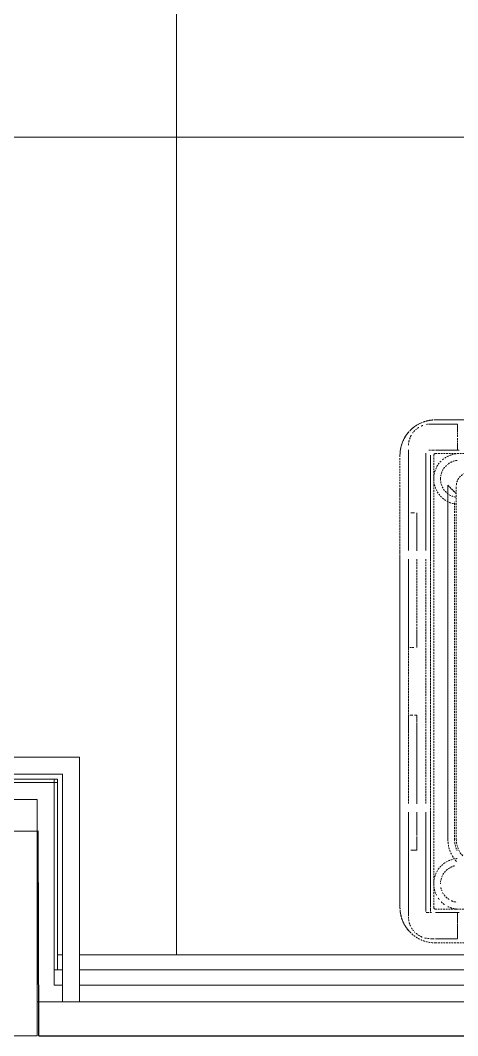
# Model space of a CAD drawing. Header units: millimetres. Extents: x -11798 to 72626, y -32713 to 44110.
# Drawn here: x 7530 to 7789, y 8758 to 9360 of the extents above; entities that cross this region are included whole.
import ezdxf

# ---------------------------------------------------------------- set-up
doc = ezdxf.new("R2010")
doc.units = ezdxf.units.MM
doc.linetypes.add('200_ШТРИХ_ш1п0_6_', pattern=[1.6, 1, -0.6])
for name, color, linetype, lineweight in [('Перекрытие штриховка', 7, 'Continuous', 18), ('Сантехника', 7, 'Continuous', 18), ('Стены несущие', 7, 'Continuous', 30), ('Стены отделка', 7, 'Continuous', 30), ('Стены штриховка', 7, 'Continuous', 9)]:
    doc.layers.add(name, color=color, linetype=linetype, lineweight=lineweight)

# ---------------------------------------------------------------- blocks, each defined once
blk = doc.blocks.new('Reece_Tap_Wolfen_Drinking-Fountain - 10 L_Stainless Steel-7189108-План полов 3-го этажа')
at = {"layer": 'Сантехника', "color": 253, "linetype": '200_ШТРИХ_ш1п0_6_', "true_color": 0xa3a3a3}
for p, q in [((-136.99, 152.5), (-121, 152.5)), ((-121, 152.17), (-121, 149.14)), ((-121, 148.94), (-121, 145)), ((-121, 144.13), (-121, 140.18)), ((-121, 139.93), (-121, 137)), ((-149.99, 137.24), (-149.99, 100)), ((-139.73, 77.53), (-139.73, 135.18)), ((-137, 77.6), (-137, 134)), ((-134.51, 137), (-136.37, 137)), ((-136.37, 137), (-134.51, 137)), ((-135, -134), (-135, 134)), ((-135, -134), (-135, 134)), ((-121, 137), (-134, 137)), ((-134, 135), (134, 135)), ((-134, 135), (134, 135)), ((-121, 137), (-120, 137)), ((-155, 110), (-155, 77.6)), ((-149.99, 90.37), (-149.99, 100)), ((-149.99, 77.6), (-149.99, 100)), ((-148.53, 100), (-146.43, 100)), ((-149.99, 90.37), (-149.99, 77.6)), ((-155, 78), (-155, 77.12)), ((-155, 78), (-155, 75)), ((-155, 77.12), (-155, 76.5)), ((-155, 76.5), (-155, 74.22)), ((-155, 75), (-155, 74.22)), ((-155, 74.22), (-155, 72)), ((-155, 74.22), (-155, 72)), ((-155, 72.4), (-155, -72.4)), ((-149.99, 72.53), (-149.99, 29.63)), ((-149.99, 20), (-149.99, 72.53)), ((-139.73, -72.47), (-139.73, 72.4)), ((-137, -72.4), (-137, 72.4)), ((-149.99, 20), (-149.99, 29.63)), ((-149.99, 20), (-149.99, -20)), ((-146.76, 20), (-149.14, 20)), ((-149.99, -72.4), (-149.99, -20)), ((-149.99, -29.63), (-149.99, -20)), ((-147.38, -20), (-149.14, -20)), ((-145, -20), (-146.43, -20)), ((-149.99, -29.63), (-149.99, -72.4)), ((-155, -72), (-155, -78)), ((-155, -72), (-155, -72.4)), ((-155, -72.4), (-155, -78)), ((-155, -77.6), (-155, -110)), ((-149.99, -100), (-149.99, -77.47)), ((-149.99, -77.47), (-149.99, -90.37)), ((-139.73, -135.2), (-139.73, -77.6)), ((-137, -134), (-137, -77.6)), ((-149.99, -100), (-149.99, -90.37)), ((-149.99, -100), (-149.99, -138.97)), ((-148.62, -100), (-145, -100)), ((134, -135), (-134, -135)), ((134, -135), (-134, -135)), ((-134, -137), (-121, -137)), ((-121, -137), (-121, -140.18)), ((-120, -137), (-121, -137)), ((-121, -140.41), (-121, -145)), ((-121, -145.2), (-121, -149.14)), ((-121, -149.3), (-121, -152.32)), ((-134.7, -152.5), (-136.99, -152.5)), ((-121, -152.5), (-134, -152.5))]:
    blk.add_line(p, q, dxfattribs=at)
at = {"layer": 'Сантехника', "color": 251, "linetype": '200_ШТРИХ_ш1п0_6_', "true_color": 0x666666}
for p, q in [((-121, 152.5), (-136.99, 152.5)), ((-110, 155), (-134, 155)), ((-121, 149.14), (-121, 152.17)), ((-121, 145), (-121, 148.94)), ((-121, 140.18), (-121, 144.13)), ((-121, 137), (-121, 139.93)), ((-155, 134), (-155, 110)), ((-149.99, 77.6), (-149.99, 137.24)), ((-139.73, 135.18), (-139.73, 77.53)), ((-137.85, 137), (-136.37, 137)), ((-137, 134), (-137, 77.6)), ((-134.51, 137), (-136.37, 137)), ((-134, 137), (-121, 137)), ((-120, 137), (-121, 137)), ((-121.62, 111.24), (-126.62, 116.23)), ((-126.62, 116.23), (-121.62, 111.24)), ((-126.62, 115.75), (-126.62, -93.79)), ((-126.62, -93.79), (-126.62, 115.75)), ((-155, 114), (-155, 110)), ((-155, 114), (-155, 110)), ((-155, -110), (-155, 110)), ((-155, 110), (-155, -110)), ((-122.62, -93.79), (-122.62, 106.48)), ((-122.62, -93.79), (-122.62, 106.48)), ((-149.99, -72.4), (-149.99, 72.53)), ((-139.73, 72.4), (-139.73, -72.47)), ((-137, 78), (-137, 77.12)), ((-137, 78), (-137, 72)), ((-137, 77.12), (-137, 76.5)), ((-137, 76.5), (-137, 75.78)), ((-137, 75.78), (-137, 75)), ((-137, 75), (-137, 74.22)), ((-137, 74.22), (-137, 73.5)), ((-137, 73.5), (-137, 72.88)), ((-137, 72.88), (-137, 72.4)), ((-137, 72.4), (-137, 72.1)), ((-137, 72.4), (-137, -72.4)), ((-137, 72.1), (-137, 72)), ((-137, -72), (-137, -78)), ((-137, -72), (-137, -76.5)), ((-149.99, -138.97), (-149.99, -77.47)), ((-139.73, -77.6), (-139.73, -135.2)), ((-137, -76.5), (-137, -77.12)), ((-137, -77.12), (-137, -78)), ((-137, -77.6), (-137, -134)), ((-155, -110), (-155, -114)), ((-155, -110), (-155, -114)), ((-155, -110), (-155, -134)), ((-139.73, -136.37), (-139.73, -135.2)), ((-139.48, -137), (-137.88, -137)), ((-136.38, -137), (-137.88, -137)), ((-137, -136.37), (-137, -134.51)), ((-121, -137), (-134, -137)), ((-121, -140.18), (-121, -137)), ((-121, -137), (-120, -137)), ((-121, -145), (-121, -140.41)), ((-121, -149.14), (-121, -145.2)), ((-121, -152.32), (-121, -149.3)), ((-136.99, -152.5), (-134.7, -152.5)), ((-134, -152.5), (-121, -152.5)), ((-134, -155), (-110, -155))]:
    blk.add_line(p, q, dxfattribs=at)
at = {"layer": 'Сантехника', "linetype": '200_ШТРИХ_ш1п0_6_'}
for p, q in [((134, 155), (-134, 155)), ((-155, 134), (-155, -134)), ((-136.37, 137), (-134.51, 137)), ((-121.62, -93.79), (-121.62, 115.75)), ((-139.73, -135.2), (-139.73, -136.37)), ((-137.88, -137), (-139.48, -137)), ((-137, -134.51), (-137, -136.37)), ((-134, -155), (134, -155))]:
    blk.add_line(p, q, dxfattribs=at)
at = {"layer": 'Сантехника', "color": 9, "linetype": '200_ШТРИХ_ш1п0_6_', "true_color": 0xc7c7c7}
for p, q in [((-121, 137), (-134, 137)), ((-134, 137), (-121, 137)), ((-149.99, 90.37), (-149.99, 100)), ((-149.99, 77.6), (-149.99, 100)), ((-148.53, 100), (-146.43, 100)), ((-145, 100), (-145, 77.39)), ((-145, 100), (-145, 98.72)), ((-145, 98.72), (-145, 95)), ((-149.99, 90.37), (-149.99, 77.6)), ((-145, 95), (-145, 92.74)), ((-145, 92.74), (-145, 90.37)), ((-145, 77.39), (-145, 90.37)), ((-149.99, 72.53), (-149.99, 29.63)), ((-149.99, 20), (-149.99, 72.53)), ((-145, 72.4), (-145, 20)), ((-145, 29.63), (-145, 72.4)), ((-149.99, 20), (-149.99, 29.63)), ((-145, 29.63), (-145, 27.26)), ((-145, 27.26), (-145, 22.98)), ((-146.76, 20), (-149.14, 20)), ((-145, 22.98), (-145, 21.28)), ((-145, 21.28), (-145, 20)), ((-149.99, -72.4), (-149.99, -20)), ((-149.99, -29.63), (-149.99, -20)), ((-147.38, -20), (-149.14, -20)), ((-145, -20), (-146.43, -20)), ((-145, -20), (-145, -25)), ((-145, -20), (-145, -72.61)), ((-149.99, -29.63), (-149.99, -72.4)), ((-145, -25), (-145, -29.63)), ((-145, -72.61), (-145, -29.63)), ((-149.99, -100), (-149.99, -77.47)), ((-149.99, -77.47), (-149.99, -90.37)), ((-145, -90.37), (-145, -77.6)), ((-145, -77.6), (-145, -100)), ((-149.99, -100), (-149.99, -90.37)), ((-145, -90.37), (-145, -92.74)), ((-145, -92.74), (-145, -95)), ((-145, -95), (-145, -97.02)), ((-148.62, -100), (-145, -100)), ((-145, -97.02), (-145, -98.72)), ((-145, -98.72), (-145, -100)), ((-134, -137), (-121, -137)), ((-121, -137), (-134, -137))]:
    blk.add_line(p, q, dxfattribs=at)
at = {"layer": 'Сантехника', "color": 7, "linetype": '200_ШТРИХ_ш1п0_6_', "true_color": 0xfdfdfd}
for p, q in [((-149.99, 77.6), (-149.99, 100)), ((-149.99, 95), (-149.99, 100)), ((-149.99, 90.37), (-149.99, 100)), ((-149.99, 77.6), (-149.99, 100)), ((-149.99, 98.72), (-149.99, 100)), ((-149.99, 77.6), (-149.99, 100)), ((-149.99, 90.37), (-149.99, 100)), ((-149.99, 77.6), (-149.99, 100)), ((-149.99, 98.72), (-149.99, 100)), ((-149.99, 77.6), (-149.99, 100)), ((-149.99, 98.72), (-149.99, 100)), ((-149.99, 77.6), (-149.99, 100)), ((-149.99, 90.37), (-149.99, 100)), ((-149.99, 77.6), (-149.99, 100)), ((-149.99, 90.37), (-149.99, 100)), ((-149.99, 77.6), (-149.99, 100)), ((-149.99, 100), (-149.99, 77.6)), ((-149.99, 97.02), (-149.99, 98.72)), ((-149.99, 90.37), (-149.99, 98.72)), ((-149.99, 95), (-149.99, 98.72)), ((-149.99, 90.37), (-149.99, 97.02)), ((-146.43, 100), (-148.53, 100)), ((-148.53, 100), (-146.43, 100)), ((-148.53, 100), (-146.43, 100)), ((-148.53, 100), (-146.43, 100)), ((-148.53, 100), (-146.43, 100)), ((-148.53, 100), (-146.43, 100)), ((-148.53, 100), (-146.43, 100)), ((-148.53, 100), (-146.43, 100)), ((-145, 100), (-145, 77.39)), ((-145, 100), (-145, 90.37)), ((-145, 100), (-145, 77.39)), ((-145, 100), (-145, 90.37)), ((-145, 100), (-145, 77.39)), ((-145, 100), (-145, 90.37)), ((-145, 100), (-145, 77.39)), ((-145, 100), (-145, 97.02)), ((-145, 100), (-145, 77.39)), ((-145, 100), (-145, 98.72)), ((-145, 100), (-145, 77.39)), ((-145, 100), (-145, 97.02)), ((-145, 100), (-145, 77.39)), ((-145, 100), (-145, 90.37)), ((-145, 100), (-145, 77.39)), ((-145, 100), (-145, 97.02)), ((-145, 100), (-145, 77.39)), ((-145, 100), (-145, 90.37)), ((-145, 98.72), (-145, 95)), ((-145, 97.02), (-145, 90.37)), ((-145, 97.02), (-145, 95)), ((-145, 97.02), (-145, 95)), ((-149.99, 90.37), (-149.99, 95)), ((-149.99, 90.37), (-149.99, 95)), ((-149.99, 90.37), (-149.99, 77.6)), ((-149.99, 90.37), (-149.99, 77.6)), ((-149.99, 90.37), (-149.99, 77.6)), ((-149.99, 90.37), (-149.99, 77.6)), ((-149.99, 90.37), (-149.99, 77.6)), ((-149.99, 90.37), (-149.99, 77.6)), ((-149.99, 90.37), (-149.99, 77.6)), ((-149.99, 90.37), (-149.99, 77.6)), ((-145, 95), (-145, 90.37)), ((-145, 95), (-145, 90.37)), ((-145, 95), (-145, 92.74)), ((-145, 92.74), (-145, 90.37)), ((-145, 77.39), (-145, 90.37)), ((-145, 77.39), (-145, 90.37)), ((-145, 77.39), (-145, 90.37)), ((-145, 77.39), (-145, 90.37)), ((-145, 77.39), (-145, 90.37)), ((-145, 77.39), (-145, 90.37)), ((-145, 77.39), (-145, 90.37)), ((-145, 77.39), (-145, 90.37)), ((-145, 77.39), (-145, 90.37)), ((-149.99, 20), (-149.99, 72.53)), ((-149.99, 72.53), (-149.99, 29.63)), ((-149.99, 72.53), (-149.99, 29.63)), ((-149.99, 20), (-149.99, 72.53)), ((-149.99, 72.53), (-149.99, 29.63)), ((-149.99, 20), (-149.99, 72.53)), ((-149.99, 72.53), (-149.99, 29.63)), ((-149.99, 20), (-149.99, 72.53)), ((-149.99, 72.53), (-149.99, 29.63)), ((-149.99, 20), (-149.99, 72.53)), ((-149.99, 72.53), (-149.99, 29.63)), ((-149.99, 20), (-149.99, 72.53)), ((-149.99, 72.53), (-149.99, 29.63)), ((-149.99, 20), (-149.99, 72.53)), ((-149.99, 72.53), (-149.99, 29.63)), ((-149.99, 20), (-149.99, 72.53)), ((-149.99, 72.53), (-149.99, 20)), ((-145, 72.4), (-145, 20)), ((-145, 29.63), (-145, 72.4)), ((-145, 72.4), (-145, 20)), ((-145, 29.63), (-145, 72.4)), ((-145, 72.4), (-145, 20)), ((-145, 29.63), (-145, 72.4)), ((-145, 72.4), (-145, 20)), ((-145, 29.63), (-145, 72.4)), ((-145, 72.4), (-145, 20)), ((-145, 29.63), (-145, 72.4)), ((-145, 72.4), (-145, 20)), ((-145, 29.63), (-145, 72.4)), ((-145, 72.4), (-145, 20)), ((-145, 29.63), (-145, 72.4)), ((-145, 72.4), (-145, 20)), ((-145, 29.63), (-145, 72.4)), ((-145, 72.4), (-145, 20)), ((-145, 29.63), (-145, 72.4)), ((-149.99, 27.26), (-149.99, 29.63)), ((-149.99, 20), (-149.99, 29.63)), ((-149.99, 21.28), (-149.99, 29.63)), ((-149.99, 21.28), (-149.99, 29.63)), ((-149.99, 22.98), (-149.99, 29.63)), ((-149.99, 22.98), (-149.99, 29.63)), ((-149.99, 20), (-149.99, 29.63)), ((-149.99, 20), (-149.99, 29.63)), ((-149.99, 21.28), (-149.99, 27.26)), ((-145, 29.63), (-145, 20)), ((-145, 29.63), (-145, 20)), ((-145, 29.63), (-145, 20)), ((-145, 29.63), (-145, 27.26)), ((-145, 29.63), (-145, 27.26)), ((-145, 29.63), (-145, 25)), ((-145, 29.63), (-145, 20)), ((-145, 29.63), (-145, 22.98)), ((-145, 29.63), (-145, 20)), ((-145, 27.26), (-145, 21.28)), ((-145, 27.26), (-145, 22.98)), ((-145, 25), (-145, 20)), ((-149.99, 20), (-149.99, 22.98)), ((-149.99, 21.28), (-149.99, 22.98)), ((-149.99, 20), (-149.99, 21.28)), ((-149.99, 20), (-149.99, 21.28)), ((-149.99, 20), (-149.99, 21.28)), ((-149.99, 20), (-149.99, 21.28)), ((-149.14, 20), (-146.76, 20)), ((-146.76, 20), (-149.14, 20)), ((-146.76, 20), (-149.14, 20)), ((-146.76, 20), (-149.14, 20)), ((-146.76, 20), (-149.14, 20)), ((-146.76, 20), (-149.14, 20)), ((-146.76, 20), (-149.14, 20)), ((-146.76, 20), (-149.14, 20)), ((-145, 22.98), (-145, 20)), ((-145, 22.98), (-145, 20)), ((-145, 21.28), (-145, 20)), ((-149.99, -72.4), (-149.99, -20)), ((-149.99, -25), (-149.99, -20)), ((-149.99, -72.4), (-149.99, -20)), ((-149.99, -29.63), (-149.99, -20)), ((-149.99, -72.4), (-149.99, -20)), ((-149.99, -21.28), (-149.99, -20)), ((-149.99, -72.4), (-149.99, -20)), ((-149.99, -29.63), (-149.99, -20)), ((-149.99, -72.4), (-149.99, -20)), ((-149.99, -29.63), (-149.99, -20)), ((-149.99, -72.4), (-149.99, -20)), ((-149.99, -29.63), (-149.99, -20)), ((-149.99, -72.4), (-149.99, -20)), ((-149.99, -29.63), (-149.99, -20)), ((-149.99, -72.4), (-149.99, -20)), ((-149.99, -29.63), (-149.99, -20)), ((-149.99, -20), (-149.99, -72.4)), ((-149.99, -25), (-149.99, -21.28)), ((-149.14, -20), (-147.38, -20)), ((-147.38, -20), (-149.14, -20)), ((-147.38, -20), (-149.14, -20)), ((-147.38, -20), (-149.14, -20)), ((-147.38, -20), (-149.14, -20)), ((-147.38, -20), (-149.14, -20)), ((-147.38, -20), (-149.14, -20)), ((-147.38, -20), (-149.14, -20)), ((-146.43, -20), (-145, -20)), ((-145, -20), (-146.43, -20)), ((-145, -20), (-146.43, -20)), ((-145, -20), (-146.43, -20)), ((-145, -20), (-146.43, -20)), ((-145, -20), (-146.43, -20)), ((-145, -20), (-146.43, -20)), ((-145, -20), (-146.43, -20)), ((-145, -20), (-145, -21.28)), ((-145, -20), (-145, -72.61)), ((-145, -20), (-145, -29.63)), ((-145, -20), (-145, -72.61)), ((-145, -20), (-145, -29.63)), ((-145, -20), (-145, -72.61)), ((-145, -20), (-145, -29.63)), ((-145, -20), (-145, -72.61)), ((-145, -20), (-145, -21.28)), ((-145, -20), (-145, -72.61)), ((-145, -20), (-145, -21.28)), ((-145, -20), (-145, -72.61)), ((-145, -20), (-145, -21.28)), ((-145, -20), (-145, -72.61)), ((-145, -20), (-145, -29.63)), ((-145, -20), (-145, -72.61)), ((-145, -20), (-145, -29.63)), ((-145, -20), (-145, -72.61)), ((-145, -21.28), (-145, -27.26)), ((-145, -21.28), (-145, -29.63)), ((-145, -21.28), (-145, -25)), ((-145, -21.28), (-145, -29.63)), ((-149.99, -29.63), (-149.99, -25)), ((-149.99, -27.26), (-149.99, -25)), ((-149.99, -29.63), (-149.99, -27.26)), ((-149.99, -29.63), (-149.99, -72.4)), ((-149.99, -29.63), (-149.99, -72.4)), ((-149.99, -29.63), (-149.99, -72.4)), ((-149.99, -29.63), (-149.99, -72.4)), ((-149.99, -29.63), (-149.99, -72.4)), ((-149.99, -29.63), (-149.99, -72.4)), ((-149.99, -29.63), (-149.99, -72.4)), ((-149.99, -29.63), (-149.99, -72.4)), ((-145, -25), (-145, -29.63)), ((-145, -27.26), (-145, -29.63)), ((-145, -72.61), (-145, -29.63)), ((-145, -72.61), (-145, -29.63)), ((-145, -72.61), (-145, -29.63)), ((-145, -72.61), (-145, -29.63)), ((-145, -72.61), (-145, -29.63)), ((-145, -72.61), (-145, -29.63)), ((-145, -72.61), (-145, -29.63)), ((-145, -72.61), (-145, -29.63)), ((-145, -72.61), (-145, -29.63)), ((-149.99, -100), (-149.99, -77.47)), ((-149.99, -77.47), (-149.99, -90.37)), ((-149.99, -100), (-149.99, -77.47)), ((-149.99, -77.47), (-149.99, -90.37)), ((-149.99, -100), (-149.99, -77.47)), ((-149.99, -77.47), (-149.99, -90.37)), ((-149.99, -100), (-149.99, -77.47)), ((-149.99, -77.47), (-149.99, -90.37)), ((-149.99, -100), (-149.99, -77.47)), ((-149.99, -77.47), (-149.99, -90.37)), ((-149.99, -100), (-149.99, -77.47)), ((-149.99, -77.47), (-149.99, -90.37)), ((-149.99, -100), (-149.99, -77.47)), ((-149.99, -77.47), (-149.99, -90.37)), ((-149.99, -100), (-149.99, -77.47)), ((-149.99, -77.47), (-149.99, -90.37)), ((-149.99, -77.47), (-149.99, -100)), ((-145, -90.37), (-145, -77.6)), ((-145, -77.6), (-145, -100)), ((-145, -90.37), (-145, -77.6)), ((-145, -77.6), (-145, -100)), ((-145, -90.37), (-145, -77.6)), ((-145, -77.6), (-145, -100)), ((-145, -90.37), (-145, -77.6)), ((-145, -77.6), (-145, -100)), ((-145, -90.37), (-145, -77.6)), ((-145, -77.6), (-145, -100)), ((-145, -90.37), (-145, -77.6)), ((-145, -77.6), (-145, -100)), ((-145, -90.37), (-145, -77.6)), ((-145, -77.6), (-145, -100)), ((-145, -90.37), (-145, -77.6)), ((-145, -77.6), (-145, -100)), ((-145, -90.37), (-145, -77.6)), ((-145, -77.6), (-145, -100)), ((-149.99, -100), (-149.99, -90.37)), ((-149.99, -100), (-149.99, -90.37)), ((-149.99, -92.74), (-149.99, -90.37)), ((-149.99, -100), (-149.99, -90.37)), ((-149.99, -97.02), (-149.99, -90.37)), ((-149.99, -100), (-149.99, -90.37)), ((-149.99, -100), (-149.99, -90.37)), ((-149.99, -100), (-149.99, -90.37)), ((-149.99, -95), (-149.99, -92.74)), ((-149.99, -97.02), (-149.99, -95)), ((-145, -90.37), (-145, -92.74)), ((-145, -90.37), (-145, -100)), ((-145, -90.37), (-145, -100)), ((-145, -90.37), (-145, -100)), ((-145, -90.37), (-145, -92.74)), ((-145, -90.37), (-145, -95)), ((-145, -90.37), (-145, -100)), ((-145, -90.37), (-145, -97.02)), ((-145, -90.37), (-145, -100)), ((-145, -92.74), (-145, -95)), ((-145, -92.74), (-145, -100)), ((-145, -95), (-145, -98.72)), ((-145, -95), (-145, -98.72)), ((-149.99, -100), (-149.99, -97.02)), ((-149.99, -98.72), (-149.99, -97.02)), ((-149.99, -100), (-149.99, -98.72)), ((-145, -100), (-148.62, -100)), ((-148.62, -100), (-145, -100)), ((-148.62, -100), (-145, -100)), ((-148.62, -100), (-145, -100)), ((-148.62, -100), (-145, -100)), ((-148.62, -100), (-145, -100)), ((-148.62, -100), (-145, -100)), ((-148.62, -100), (-145, -100)), ((-145, -97.02), (-145, -98.72)), ((-145, -98.72), (-145, -100)), ((-145, -98.72), (-145, -100)), ((-145, -98.72), (-145, -100))]:
    blk.add_line(p, q, dxfattribs=at)
at = {"layer": 'Сантехника', "color": 7, "linetype": '200_ШТРИХ_ш1п0_6_', "true_color": 0xfcfcfc}
for p, q in [((-149.99, 90.37), (-149.99, 100)), ((-149.99, 77.6), (-149.99, 100)), ((-148.53, 100), (-146.43, 100)), ((-145, 100), (-145, 77.39)), ((-145, 100), (-145, 97.02)), ((-145, 97.02), (-145, 90.37)), ((-149.99, 90.37), (-149.99, 77.6)), ((-145, 77.39), (-145, 90.37)), ((-149.99, 72.53), (-149.99, 29.63)), ((-149.99, 20), (-149.99, 72.53)), ((-145, 72.4), (-145, 20)), ((-145, 29.63), (-145, 72.4)), ((-149.99, 20), (-149.99, 29.63)), ((-145, 29.63), (-145, 25)), ((-145, 25), (-145, 20)), ((-146.76, 20), (-149.14, 20)), ((-149.99, -72.4), (-149.99, -20)), ((-149.99, -21.28), (-149.99, -20)), ((-149.99, -29.63), (-149.99, -21.28)), ((-147.38, -20), (-149.14, -20)), ((-145, -20), (-146.43, -20)), ((-145, -20), (-145, -29.63)), ((-145, -20), (-145, -72.61)), ((-149.99, -29.63), (-149.99, -72.4)), ((-145, -72.61), (-145, -29.63)), ((-149.99, -100), (-149.99, -77.47)), ((-149.99, -77.47), (-149.99, -90.37)), ((-145, -90.37), (-145, -77.6)), ((-145, -77.6), (-145, -100)), ((-149.99, -97.02), (-149.99, -90.37)), ((-145, -90.37), (-145, -97.02)), ((-149.99, -100), (-149.99, -97.02)), ((-148.62, -100), (-145, -100)), ((-145, -97.02), (-145, -100))]:
    blk.add_line(p, q, dxfattribs=at)
at = {"layer": 'Сантехника', "color": 7, "linetype": '200_ШТРИХ_ш1п0_6_', "true_color": 0xfafafa}
for p, q in [((-149.99, 97.02), (-149.99, 100)), ((-149.99, 77.6), (-149.99, 100)), ((-149.99, 95), (-149.99, 97.02)), ((-148.53, 100), (-146.43, 100)), ((-145, 100), (-145, 77.39)), ((-145, 100), (-145, 98.72)), ((-145, 98.72), (-145, 90.37)), ((-149.99, 92.74), (-149.99, 95)), ((-149.99, 90.37), (-149.99, 92.74)), ((-149.99, 90.37), (-149.99, 77.6)), ((-145, 77.39), (-145, 90.37)), ((-149.99, 72.53), (-149.99, 29.63)), ((-149.99, 20), (-149.99, 72.53)), ((-145, 72.4), (-145, 20)), ((-145, 29.63), (-145, 72.4)), ((-149.99, 25), (-149.99, 29.63)), ((-149.99, 22.98), (-149.99, 25)), ((-145, 29.63), (-145, 22.98)), ((-149.99, 21.28), (-149.99, 22.98)), ((-149.99, 20), (-149.99, 21.28)), ((-146.76, 20), (-149.14, 20)), ((-145, 22.98), (-145, 20)), ((-149.99, -72.4), (-149.99, -20)), ((-149.99, -22.98), (-149.99, -20)), ((-149.99, -25), (-149.99, -22.98)), ((-147.38, -20), (-149.14, -20)), ((-145, -20), (-146.43, -20)), ((-145, -20), (-145, -29.63)), ((-145, -20), (-145, -72.61)), ((-149.99, -29.63), (-149.99, -25)), ((-149.99, -29.63), (-149.99, -72.4)), ((-145, -72.61), (-145, -29.63)), ((-149.99, -100), (-149.99, -77.47)), ((-149.99, -77.47), (-149.99, -90.37)), ((-145, -90.37), (-145, -77.6)), ((-145, -77.6), (-145, -100)), ((-149.99, -100), (-149.99, -90.37)), ((-145, -90.37), (-145, -100)), ((-148.62, -100), (-145, -100))]:
    blk.add_line(p, q, dxfattribs=at)
at = {"layer": 'Сантехника', "color": 7, "linetype": '200_ШТРИХ_ш1п0_6_', "true_color": 0xf7f7f7}
for p, q in [((-149.99, 98.72), (-149.99, 100)), ((-149.99, 77.6), (-149.99, 100)), ((-149.99, 97.02), (-149.99, 98.72)), ((-149.99, 90.37), (-149.99, 97.02)), ((-148.53, 100), (-146.43, 100)), ((-145, 100), (-145, 77.39)), ((-145, 100), (-145, 98.72)), ((-145, 98.72), (-145, 92.74)), ((-149.99, 90.37), (-149.99, 77.6)), ((-145, 92.74), (-145, 90.37)), ((-145, 77.39), (-145, 90.37)), ((-149.99, 72.53), (-149.99, 29.63)), ((-149.99, 20), (-149.99, 72.53)), ((-145, 72.4), (-145, 20)), ((-145, 29.63), (-145, 72.4)), ((-149.99, 27.26), (-149.99, 29.63)), ((-149.99, 22.98), (-149.99, 27.26)), ((-145, 29.63), (-145, 20)), ((-149.99, 20), (-149.99, 22.98)), ((-146.76, 20), (-149.14, 20)), ((-149.99, -72.4), (-149.99, -20)), ((-149.99, -21.28), (-149.99, -20)), ((-149.99, -25), (-149.99, -21.28)), ((-147.38, -20), (-149.14, -20)), ((-145, -20), (-146.43, -20)), ((-145, -20), (-145, -29.63)), ((-145, -20), (-145, -72.61)), ((-149.99, -29.63), (-149.99, -25)), ((-149.99, -29.63), (-149.99, -72.4)), ((-145, -72.61), (-145, -29.63)), ((-149.99, -100), (-149.99, -77.47)), ((-149.99, -77.47), (-149.99, -90.37)), ((-145, -90.37), (-145, -77.6)), ((-145, -77.6), (-145, -100)), ((-149.99, -92.74), (-149.99, -90.37)), ((-149.99, -97.02), (-149.99, -92.74)), ((-145, -90.37), (-145, -100)), ((-149.99, -98.72), (-149.99, -97.02)), ((-149.99, -100), (-149.99, -98.72)), ((-148.62, -100), (-145, -100))]:
    blk.add_line(p, q, dxfattribs=at)
at = {"layer": 'Сантехника', "color": 7, "linetype": '200_ШТРИХ_ш1п0_6_', "true_color": 0xf2f2f2}
for p, q in [((-149.99, 95), (-149.99, 100)), ((-149.99, 77.6), (-149.99, 100)), ((-148.53, 100), (-146.43, 100)), ((-145, 100), (-145, 77.39)), ((-145, 100), (-145, 98.72)), ((-145, 98.72), (-145, 97.02)), ((-145, 97.02), (-145, 90.37)), ((-149.99, 90.37), (-149.99, 95)), ((-149.99, 90.37), (-149.99, 77.6)), ((-145, 77.39), (-145, 90.37)), ((-149.99, 72.53), (-149.99, 29.63)), ((-149.99, 20), (-149.99, 72.53)), ((-145, 72.4), (-145, 20)), ((-145, 29.63), (-145, 72.4)), ((-149.99, 20), (-149.99, 29.63)), ((-145, 29.63), (-145, 20)), ((-146.76, 20), (-149.14, 20)), ((-149.99, -72.4), (-149.99, -20)), ((-149.99, -29.63), (-149.99, -20)), ((-147.38, -20), (-149.14, -20)), ((-145, -20), (-146.43, -20)), ((-145, -20), (-145, -21.28)), ((-145, -20), (-145, -72.61)), ((-145, -21.28), (-145, -29.63)), ((-149.99, -29.63), (-149.99, -72.4)), ((-145, -72.61), (-145, -29.63)), ((-149.99, -100), (-149.99, -77.47)), ((-149.99, -77.47), (-149.99, -90.37)), ((-145, -90.37), (-145, -77.6)), ((-145, -77.6), (-145, -100)), ((-149.99, -92.74), (-149.99, -90.37)), ((-149.99, -100), (-149.99, -92.74)), ((-145, -90.37), (-145, -100)), ((-148.62, -100), (-145, -100))]:
    blk.add_line(p, q, dxfattribs=at)
at = {"layer": 'Сантехника', "color": 254, "linetype": '200_ШТРИХ_ш1п0_6_', "true_color": 0xeaeaea}
for p, q in [((-149.99, 97.02), (-149.99, 100)), ((-149.99, 77.6), (-149.99, 100)), ((-149.99, 90.37), (-149.99, 97.02)), ((-148.53, 100), (-146.43, 100)), ((-145, 100), (-145, 77.39)), ((-145, 100), (-145, 90.37)), ((-149.99, 90.37), (-149.99, 77.6)), ((-145, 77.39), (-145, 90.37)), ((-149.99, 72.53), (-149.99, 29.63)), ((-149.99, 20), (-149.99, 72.53)), ((-145, 72.4), (-145, 20)), ((-145, 29.63), (-145, 72.4)), ((-149.99, 25), (-149.99, 29.63)), ((-149.99, 22.98), (-149.99, 25)), ((-145, 29.63), (-145, 20)), ((-149.99, 20), (-149.99, 22.98)), ((-146.76, 20), (-149.14, 20)), ((-149.99, -72.4), (-149.99, -20)), ((-149.99, -22.98), (-149.99, -20)), ((-149.99, -27.26), (-149.99, -22.98)), ((-147.38, -20), (-149.14, -20)), ((-145, -20), (-146.43, -20)), ((-145, -20), (-145, -29.63)), ((-145, -20), (-145, -72.61)), ((-149.99, -29.63), (-149.99, -27.26)), ((-149.99, -29.63), (-149.99, -72.4)), ((-145, -72.61), (-145, -29.63)), ((-149.99, -100), (-149.99, -77.47)), ((-149.99, -77.47), (-149.99, -90.37)), ((-145, -90.37), (-145, -77.6)), ((-145, -77.6), (-145, -100)), ((-149.99, -97.02), (-149.99, -90.37)), ((-145, -90.37), (-145, -92.74)), ((-145, -92.74), (-145, -100)), ((-149.99, -100), (-149.99, -97.02)), ((-148.62, -100), (-145, -100))]:
    blk.add_line(p, q, dxfattribs=at)
at = {"layer": 'Сантехника', "color": 254, "linetype": '200_ШТРИХ_ш1п0_6_', "true_color": 0xdddddd}
for p, q in [((-149.99, 98.72), (-149.99, 100)), ((-149.99, 77.6), (-149.99, 100)), ((-149.99, 97.02), (-149.99, 98.72)), ((-149.99, 90.37), (-149.99, 97.02)), ((-148.53, 100), (-146.43, 100)), ((-145, 100), (-145, 77.39)), ((-145, 100), (-145, 95)), ((-149.99, 90.37), (-149.99, 77.6)), ((-145, 95), (-145, 90.37)), ((-145, 77.39), (-145, 90.37)), ((-149.99, 72.53), (-149.99, 29.63)), ((-149.99, 20), (-149.99, 72.53)), ((-145, 72.4), (-145, 20)), ((-145, 29.63), (-145, 72.4)), ((-149.99, 27.26), (-149.99, 29.63)), ((-149.99, 25), (-149.99, 27.26)), ((-149.99, 22.98), (-149.99, 25)), ((-145, 29.63), (-145, 27.26)), ((-145, 27.26), (-145, 20)), ((-149.99, 20), (-149.99, 22.98)), ((-146.76, 20), (-149.14, 20)), ((-149.99, -72.4), (-149.99, -20)), ((-149.99, -22.98), (-149.99, -20)), ((-149.99, -29.63), (-149.99, -22.98)), ((-147.38, -20), (-149.14, -20)), ((-145, -20), (-146.43, -20)), ((-145, -20), (-145, -21.28)), ((-145, -20), (-145, -72.61)), ((-145, -21.28), (-145, -29.63)), ((-149.99, -29.63), (-149.99, -72.4)), ((-145, -72.61), (-145, -29.63)), ((-149.99, -100), (-149.99, -77.47)), ((-149.99, -77.47), (-149.99, -90.37)), ((-145, -90.37), (-145, -77.6)), ((-145, -77.6), (-145, -100)), ((-149.99, -95), (-149.99, -90.37)), ((-149.99, -98.72), (-149.99, -95)), ((-145, -90.37), (-145, -98.72)), ((-149.99, -100), (-149.99, -98.72)), ((-148.62, -100), (-145, -100)), ((-145, -98.72), (-145, -100))]:
    blk.add_line(p, q, dxfattribs=at)
at = {"layer": 'Сантехника', "linetype": '200_ШТРИХ_ш1п0_6_', "flags": 128}
for points in [[(-134, 155), (-134.84, 154.98), (-135.68, 154.93), (-136.51, 154.85), (-137.35, 154.73), (-138.17, 154.58), (-138.99, 154.4), (-139.8, 154.18), (-140.61, 153.93), (-141.4, 153.65), (-142.18, 153.34), (-142.94, 153), (-143.7, 152.63), (-144.43, 152.22), (-145.15, 151.79), (-145.86, 151.33), (-146.54, 150.84), (-147.2, 150.33), (-147.85, 149.79), (-148.47, 149.22), (-149.06, 148.63), (-149.64, 148.02), (-150.19, 147.38), (-150.71, 146.72), (-151.2, 146.04), (-151.67, 145.35), (-152.11, 144.63), (-152.52, 143.9), (-152.9, 143.15), (-153.25, 142.39), (-153.57, 141.61), (-153.86, 140.82), (-154.12, 140.02), (-154.34, 139.21), (-154.54, 138.39), (-154.69, 137.57), (-154.82, 136.74), (-154.91, 135.9), (-154.97, 135.07), (-155, 134.23), (-155, 134)], [(-155, -134), (-154.98, -134.84), (-154.93, -135.68), (-154.85, -136.51), (-154.73, -137.35), (-154.58, -138.17), (-154.4, -138.99), (-154.18, -139.8), (-153.93, -140.61), (-153.65, -141.4), (-153.34, -142.18), (-153, -142.94), (-152.63, -143.7), (-152.22, -144.43), (-151.79, -145.15), (-151.33, -145.86), (-150.84, -146.54), (-150.33, -147.2), (-149.79, -147.85), (-149.22, -148.47), (-148.63, -149.06), (-148.02, -149.64), (-147.38, -150.19), (-146.72, -150.71), (-146.04, -151.2), (-145.35, -151.67), (-144.63, -152.11), (-143.9, -152.52), (-143.15, -152.9), (-142.39, -153.25), (-141.61, -153.57), (-140.82, -153.86), (-140.02, -154.12), (-139.21, -154.34), (-138.39, -154.54), (-137.57, -154.69), (-136.74, -154.82), (-135.9, -154.91), (-135.07, -154.97), (-134.23, -155), (-134, -155)]]:
    blk.add_lwpolyline(points, dxfattribs=at)
at = {"layer": 'Сантехника', "linetype": '200_ШТРИХ_ш1п0_6_'}
for centre, radius, start, end in [((-134, 134), 21, 113.6771, 135.81499), ((-136.99, 139.5), 13, 122.03461, 132.06008), ((-134, 134), 21, 102.50393, 111.37371), ((-134, 134), 21, 90, 97.61716), ((-134, 134), 21, 140.28399, 180), ((-113.38, 115.75), 8.25, 90, 180), ((-107.62, -93.79), 14, 180, 225), ((-134, -134), 21, 180, 187.61716), ((-134, -134), 21, 192.50393, 201.37371), ((-134, -134), 21, 203.6771, 225.81499), ((-134, -134), 21, 232.45086, 270)]:
    blk.add_arc(centre, radius, start, end, dxfattribs=at)
at = {"layer": 'Сантехника', "color": 251, "linetype": '200_ШТРИХ_ш1п0_6_', "true_color": 0x666666}
for centre, radius, start, end in [((-136.99, 139.5), 13, 122.03461, 132.06008), ((-136.99, 139.5), 13, 110.15036, 116.49755), ((-136.99, 139.5), 13, 90.38205, 100.28722), ((-134, 134), 21, 97.61716, 102.50393), ((-136.99, 139.5), 13, 150.34744, 165), ((-136.99, 139.5), 13, 135, 143.71652), ((-136.99, 139.5), 13, 166.53884, 180), ((-134, 134), 1, 90, 180), ((-134, 134), 1, 105, 165), ((-113.38, 115.75), 13.25, 177.91887, 180), ((-113.38, 115.75), 13.25, 177.91887, 178.95943), ((-113.38, 115.75), 13.25, 178.95943, 180), ((-107.62, -93.79), 19, 180, 206.90887), ((-107.62, -93.79), 19, 180, 206.90887), ((-107.62, -93.79), 15, 180, 205.83858), ((-107.62, -93.79), 15, 180, 205.83858), ((-107.62, -93.79), 19, 210, 225), ((-107.62, -93.79), 19, 210, 225), ((-134, -134), 21, 187.61716, 192.50393), ((-134, -134), 1, 180, 270), ((-134, -134), 1, 195, 255), ((-136.99, -139.5), 13, 180, 192.35077), ((-136.99, -139.5), 13, 195, 205.12063), ((-136.99, -139.5), 13, 210, 219.63162), ((-136.99, -139.5), 13, 229.02587, 248.74349), ((-136.99, -139.5), 13, 255, 267.10755)]:
    blk.add_arc(centre, radius, start, end, dxfattribs=at)
at = {"layer": 'Сантехника', "color": 253, "linetype": '200_ШТРИХ_ш1п0_6_', "true_color": 0xa3a3a3}
for centre, radius, start, end in [((-136.99, 139.5), 13, 110.15036, 116.49755), ((-136.99, 139.5), 13, 90.38205, 100.28722), ((-136.99, 139.5), 13, 150.34744, 165), ((-136.99, 139.5), 13, 135, 143.71652), ((-136.99, 139.5), 13, 166.53884, 180), ((-134, 134), 1, 165, 180), ((-134, 134), 1, 90, 105), ((-120, 120), 15, 96.26018, 130.776), ((-120, 120), 15, 135.1953, 180), ((-120, 120), 11, 132.97787, 180), ((-120, 120), 11, 95.45455, 129.24336), ((-120, 120), 15, 180, 263.10571), ((-120, 120), 11, 180, 261.13636), ((-120, -120), 15, 105.28935, 180), ((-120, -120), 15, 94.24264, 101.88307), ((-120, -120), 11, 120, 180), ((-120, -120), 11, 103.90353, 118.65308), ((-120, -120), 15, 180, 206.45306), ((-120, -120), 11, 191.43378, 202.22116), ((-120, -120), 11, 207.92274, 240), ((-120, -120), 15, 214.56304, 220.11903), ((-120, -120), 15, 225, 235.43696), ((-120, -120), 11, 245.42691, 262.16497), ((-134, -134), 1, 180, 195), ((-134, -134), 1, 255, 270), ((-120, -120), 15, 243.54694, 265.14442), ((-136.99, -139.5), 13, 180, 192.35077), ((-136.99, -139.5), 13, 195, 205.12063), ((-136.99, -139.5), 13, 210, 219.63162), ((-136.99, -139.5), 13, 223.20413, 225), ((-136.99, -139.5), 13, 229.02587, 248.74349), ((-136.99, -139.5), 13, 255, 267.10755)]:
    blk.add_arc(centre, radius, start, end, dxfattribs=at)
at = {"layer": 'Сантехника', "color": 9, "linetype": '200_ШТРИХ_ш1п0_6_', "true_color": 0xc7c7c7}
blk.add_arc((-136.99, -139.5), 13, 223.20413, 225, dxfattribs=at)

msp = doc.modelspace()

# ---------------------------------------------------------------- hatches: boundary and pattern name
at = {"layer": 'Перекрытие штриховка', "lineweight": 9, "true_color": 0x787878}
h = msp.add_hatch(dxfattribs=at)
h.set_pattern_fill('FP_60', color=8, style=0, pattern_type=2)
h.set_pattern_definition([(0, (7122.2, 37790.47), (0, 500), []), (90, (7122.2, 37790.47), (-500, 3e-14), [])])
h.paths.add_polyline_path([(18198.608, 8758.238), (18284, 8758.238), (18284, 8778.238), (18174.954, 8777.894), (18201.206, 8762.738), (18199.593, 8759.944)])
h.paths.add_polyline_path([(13185.794, 8758.238), (13188.392, 8758.238), (13185.794, 8762.738), (13562.515, 8980.238), (13567.015, 8972.444), (13576.238, 8976.47), (13601.676, 8932.411), (13610.336, 8937.411), (13614.836, 8929.616), (13318, 8758.238), (14408, 8758.238), (13695.472, 9169.616), (13699.972, 9177.411), (13691.312, 9182.411), (13717.312, 9227.444), (13708.652, 9232.444), (13713.152, 9240.238), (14540.206, 8762.738), (14537.608, 8758.238), (14623, 8758.238), (14623, 8778.238), (14613, 8778.238), (14613, 8790.238), (16674, 8790.238), (16674, 8778.238), (16764, 8778.238), (16764, 8758.238), (16849.392, 8758.238), (16846.794, 8762.738), (17223.515, 8980.238), (17228.015, 8972.444), (17237.238, 8976.47), (17262.676, 8932.411), (17271.759, 8936.678), (17275.836, 8929.616), (16979, 8758.238), (18069, 8758.238), (17356.472, 9169.616), (17360.972, 9177.411), (17352.312, 9182.411), (17378.312, 9227.444), (17369.652, 9232.444), (17374.152, 9240.238), (18174, 8778.445), (18174, 8790.238), (21454.376, 8790.238), (21454.376, 8808.238), (18174, 8808.238), (18174, 8818.238), (21454.376, 8819.027), (21454.376, 9774.027), (21471.376, 9774.027), (21471.376, 9764.027), (21511.376, 9764.027), (21511.376, 11654.027), (21471.376, 11654.027), (21471.376, 11644.027), (21454.376, 11644.027), (21454.376, 12379.027), (21442.376, 12379.287), (21442.376, 12522.238), (21439.376, 12522.238), (21439.376, 12379.027), (21429.376, 12379.568), (21429.376, 12522.238), (16424.989, 12522.238), (16424.989, 12478.238), (16422.989, 12478.238), (16422.989, 12476.238), (15428.002, 12476.238), (15428.002, 12478.238), (15426.002, 12478.238), (15426.002, 12677.733), (15425.602, 12677.734), (10641.616, 12689.733), (10641.616, 12228.264), (10631.616, 12228.264), (10631.616, 12690.355), (10628.616, 12689.733), (10628.616, 12228.264), (10596.616, 12228.264), (10596.616, 12216.264), (10075, 12216.264), (10075, 12248.264), (9941.718, 12248.264), (9224.135, 11834.155), (9220.966, 11839.644), (9230.925, 11845.394), (9217.425, 11868.776), (9227.385, 11874.526), (9224.216, 11880.202), (9861.718, 12248.264), (9045, 12248.264), (9045, 12216.264), (7506.078, 12216.264), (7506.078, 12213.264), (9045, 12213.264), (9045, 12203.264), (7506.078, 12203.264), (7506.078, 12088.264), (7496.078, 12088.264), (7496.078, 12203.264), (7493.078, 12203.264), (7493.078, 12088.264), (7481.078, 12088.264), (7481.078, 12056.264), (7277.313, 12056.264), (7277.313, 12053.264), (7481.078, 12053.264), (7481.078, 12043.264), (7277.313, 12043.264), (7277.313, 8923.238), (7565, 8923.238), (7565, 8806.238), (8365.184, 8806.238), (8365.184, 8790.238), (13113, 8790.238), (13113, 8778.238), (13103, 8778.238), (13103, 8758.238), (13173, 8758.238)])
h.paths.add_polyline_path([(18188.046, 8758.238), (18191, 8758.238), (18188.046, 8759.944), (18187.061, 8758.238)])
h.paths.add_polyline_path([(13196, 8758.238), (13199.939, 8758.238), (13198.954, 8759.944)])
h.paths.add_polyline_path([(14527.046, 8758.238), (14530, 8758.238), (14527.046, 8759.944), (14526.061, 8758.238)])
h.paths.add_polyline_path([(16857, 8758.238), (16860.939, 8758.238), (16859.954, 8759.944)])
h.paths.add_polyline_path([(7555, 8806.238), (7555, 8913.238), (7277.313, 8913.238), (7277.313, 8910.238), (7550, 8910.238), (7550, 8908.238), (7552, 8908.238), (7552, 8806.238)])
h.paths.add_polyline_path([(14623, 8808.238), (14613, 8808.238), (14613, 8818.238), (16674, 8818.238), (16674, 8808.238), (15957.29, 8808.238)])
h.paths.add_polyline_path([(12057.434, 8808.238), (8365.184, 8808.238), (8365.184, 8818.238), (13113, 8818.238), (13113, 8808.238), (13067.756, 8808.238)])
h.paths.add_polyline_path([(7760.169, 8822.206), (7761.088, 8823.495), (7759.56, 8824.251), (7760.006, 8822.754)])
h.paths.add_polyline_path([(7763.968, 9118.069), (7764.712, 9117.62), (7764.712, 9118.291)])
h.paths.add_polyline_path([(8059.831, 9114.27), (8058.912, 9112.981), (8060.44, 9112.225), (8059.994, 9113.722)])
h.paths.add_polyline_path([(8056.032, 8818.407), (8055.116, 8818.724), (8055.288, 8818.185)])
h.paths.add_polyline_path([(7837, 8813.238), (7776, 8813.92), (7761.747, 8819.862), (7756.919, 8826.334), (7756.919, 8829.048), (7755.729, 8830.345), (7755, 8895.836), (7755.681, 9102.238), (7760.606, 9115.805), (7769.641, 9121.006), (7770.81, 9121.319), (7773.321, 9122.524), (7813.003, 9123.284), (7813.003, 9133.309), (7825.994, 9133.309), (7825.994, 9123.284), (8044, 9122.557), (8058.253, 9116.614), (8062.729, 9108.404), (8062.797, 9107.738), (8064.282, 9105.238), (8065, 9020.318), (8064.319, 8834.238), (8059.394, 8820.671), (8050.359, 8815.47), (8049.19, 8815.157), (8046.679, 8813.953), (7980, 8813.238), (7840, 8813.238)])
h.paths.add_polyline_path([(21510.42, 8819.027), (21511.376, 8819.027), (21510.262, 8829.027), (21471.376, 8829.027), (21471.376, 8819.027)])
h.paths.add_polyline_path([(7772.123, 8831.238), (7773, 8832.87), (7771.868, 8833.445), (7771.561, 8832.234), (7772.025, 8831.238)])
h.paths.add_polyline_path([(8049.732, 8831.963), (8048.569, 8833.345), (8049.701, 8831.974)])
h.paths.add_polyline_path([(7773, 9102.739), (7771.852, 9103.956), (7772.521, 9102.859)])
h.paths.add_polyline_path([(8047, 9102.745), (8048.439, 9104.242), (8047.877, 9105.238), (8047, 9103.619), (8047, 9102.945)])
h.paths.add_polyline_path([(21496.173, 9724.027), (21511.376, 9724.027), (21511.376, 9734.027), (21471.376, 9734.027), (21471.376, 9724.027)])
h.paths.add_polyline_path([(21511.376, 11684.027), (21511.376, 11694.027), (21471.376, 11694.027), (21471.376, 11684.027)])
h.paths.add_polyline_path([(10238.239, 12203.264), (10075, 12203.264), (10075, 12213.264), (10596.616, 12213.264), (10596.616, 12203.264), (10541.951, 12203.264)])
h.paths.add_polyline_path([(7496.078, 12213.264), (7496.078, 12216.264), (7493.078, 12216.264), (7493.078, 12213.264)])
h.paths.add_polyline_path([(21471.376, 12329.027), (21511.376, 12329.027), (21511.376, 12339.027), (21471.376, 12339.027), (21471.376, 12334.179)])
h.paths.add_polyline_path([(21471.376, 12369.027), (21511.376, 12369.027), (21511.376, 12379.027), (21471.376, 12379.027)])
h.paths.add_polyline_path([(13610.464, 12522.238), (13610.464, 12534.238), (15424.461, 12534.238), (15424.461, 12522.238), (14078.078, 12522.238)])
h.paths.add_polyline_path([(16424.989, 12675.103), (16422.989, 12677.108), (16422.989, 12675.108)])
h.paths.add_polyline_path([(18119.366, 12534.238), (21429.376, 12534.238), (21429.376, 12661.928), (16424.989, 12675.103), (16424.989, 12534.238), (17631.439, 12534.238)])
h.paths.add_polyline_path([(21442.376, 12661.894), (21444.376, 12661.928), (21444.35, 12663.862), (21442.384, 12661.902)])
h.paths.add_polyline_path([(21439.376, 12534.238), (21442.376, 12534.238), (21442.376, 12661.894), (21439.376, 12661.862), (21439.376, 12658.902)])
h.paths.add_polyline_path([(15426.002, 12677.733), (15428.002, 12679.728), (15426.002, 12679.728)])

# ---------------------------------------------------------------- linework, layer by layer
at = {"layer": 'Стены несущие'}
for p, q in [((7540.596, 8879.422), (7100.598, 8878.232)), ((7540.924, 8758.238), (7540.596, 8879.422)), ((7540.924, 8758.238), (9854, 8758.238))]:
    msp.add_line(p, q, dxfattribs=at)
at = {"layer": 'Стены отделка', "lineweight": 9}
for p, q in [((7565, 8923.238), (7055.476, 8923.238)), ((7565, 8806.238), (7565, 8923.238)), ((7065.503, 8913.238), (7555, 8913.238)), ((7555, 8913.238), (7555, 8806.238)), ((7550, 8910.238), (7070.511, 8910.238)), ((7552, 8806.238), (7552, 8908.238)), ((7540, 8898.238), (7080.544, 8898.238)), ((7540, 8898.238), (7540, 8758.238)), ((7555, 8806.238), (7552, 8806.238)), ((8365.184, 8806.238), (7565, 8806.238)), ((7540, 8778.238), (9854, 8778.238)), ((7520, 8758.238), (7540, 8758.238))]:
    msp.add_line(p, q, dxfattribs=at)
at = {"layer": 'Стены штриховка'}
for p, q in [((7552, 8908.238), (7068.517, 8908.238)), ((7552, 8910.238), (7550, 8910.238)), ((7550, 8788.238), (7550, 8910.238)), ((7552, 8908.238), (7552, 8910.238)), ((7552, 8806.238), (7552, 8797.238)), ((7555, 8806.238), (7555, 8778.238)), ((7565, 8806.238), (7565, 8778.238)), ((7555, 8797.238), (7550, 8797.238)), ((8365.184, 8797.238), (7565, 8797.238)), ((7555, 8788.238), (7550, 8788.238)), ((13113, 8788.238), (7565, 8788.238))]:
    msp.add_line(p, q, dxfattribs=at)

# ---------------------------------------------------------------- block references
at = {"layer": 'Сантехника', "color": 253, "linetype": '200_ШТРИХ_ш1п0_6_', "true_color": 0xa3a3a3}
msp.add_blockref('Reece_Tap_Wolfen_Drinking-Fountain - 10 L_Stainless Steel-7189108-План полов 3-го этажа', (7910, 8968.238), dxfattribs=at)

doc.saveas('drawing.dxf')
